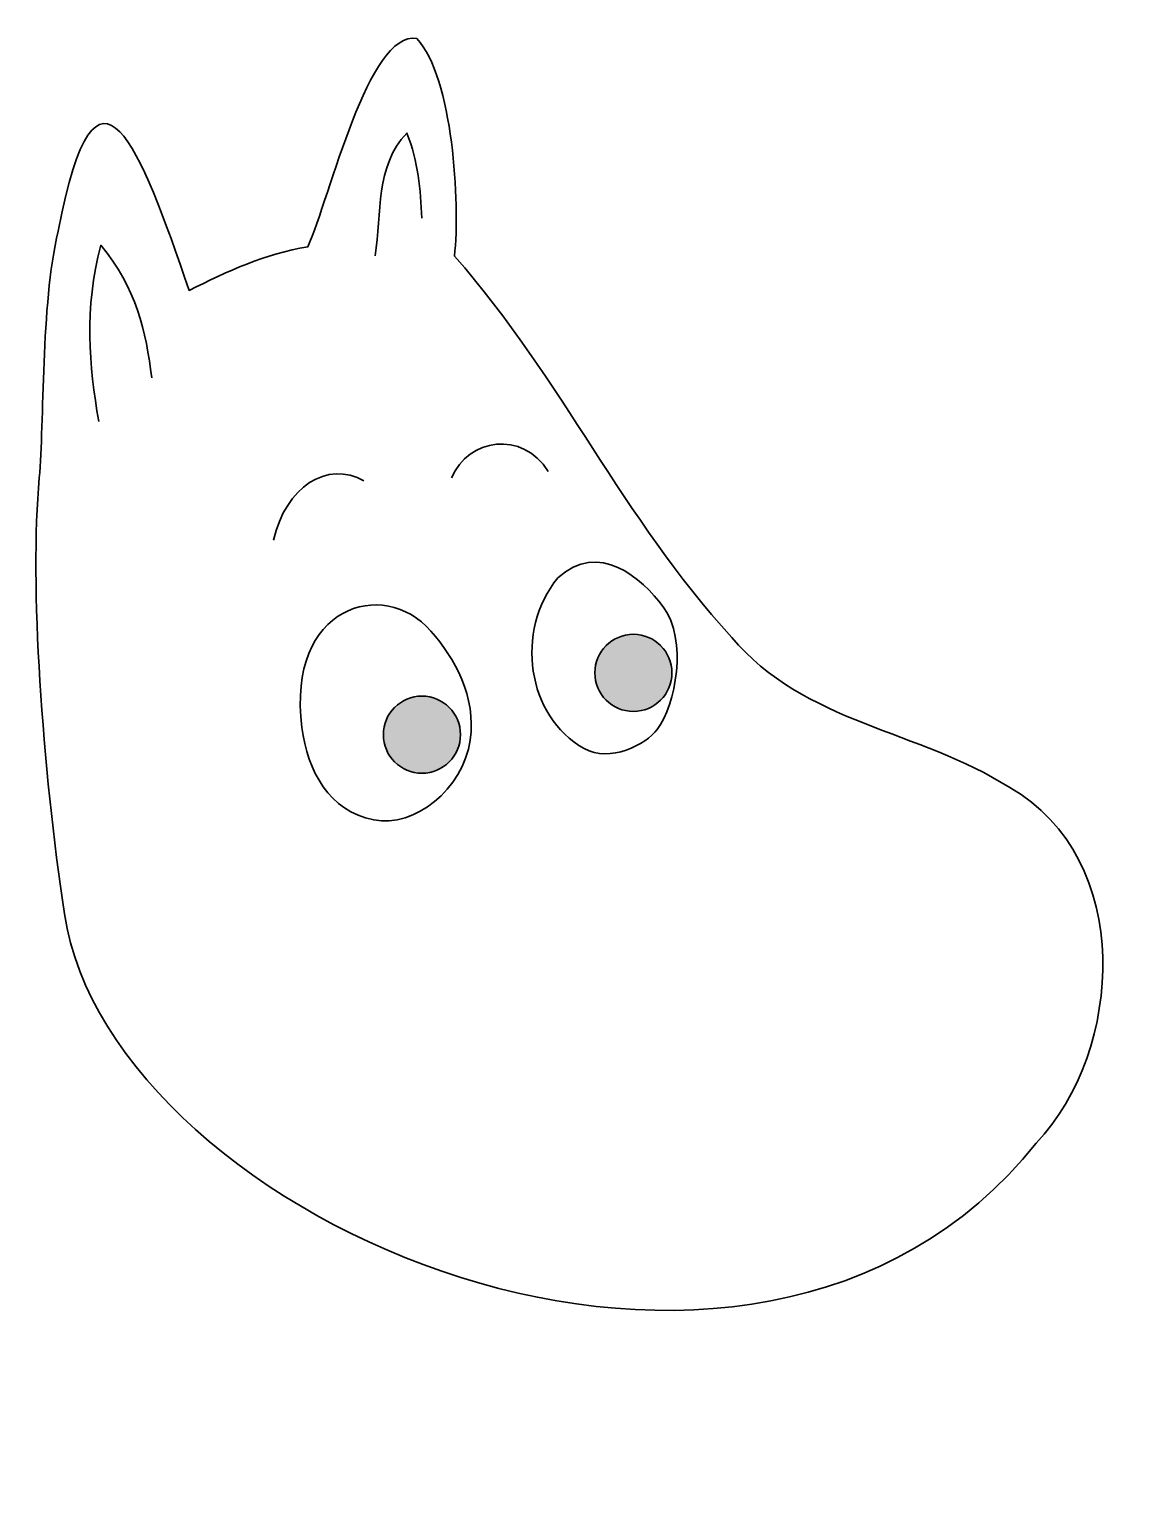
# Model space of a CAD drawing. Header units: inches. Extents: x 1.54 to 2.72, y -2.38 to -0.81.
import ezdxf

# ---------------------------------------------------------------- set-up
doc = ezdxf.new("R2010")
doc.units = ezdxf.units.IN
doc.header["$MEASUREMENT"] = 0
doc.layers.add('Layer 1', color=7, linetype='Continuous')

msp = doc.modelspace()

# ---------------------------------------------------------------- hatches: boundary and pattern name
at = {"layer": 'Layer 1', "true_color": 0xed1c24}
h = msp.add_hatch(color=240, dxfattribs=at)
h.dxf.hatch_style = 2
edge = h.paths.add_edge_path()
edge.add_spline(control_points=[(2.2288, -1.4992), (2.2288, -1.5219), (2.2105, -1.5403), (2.1878, -1.5403), (2.1651, -1.5403), (2.1467, -1.5219), (2.1467, -1.4992), (2.1467, -1.4766), (2.1651, -1.4582), (2.1878, -1.4582), (2.2105, -1.4582), (2.2288, -1.4766), (2.2288, -1.4992)], knot_values=[0, 0, 0, 0, 1, 1, 1, 2, 2, 2, 3, 3, 3, 4, 4, 4, 4], degree=3, periodic=1)
h = msp.add_hatch(color=240, dxfattribs=at)
h.dxf.hatch_style = 2
edge = h.paths.add_edge_path()
edge.add_spline(control_points=[(2.0036, -1.565), (2.0036, -1.5877), (1.9852, -1.6061), (1.9625, -1.6061), (1.9398, -1.6061), (1.9214, -1.5877), (1.9214, -1.565), (1.9214, -1.5424), (1.9398, -1.524), (1.9625, -1.524), (1.9852, -1.524), (2.0036, -1.5424), (2.0036, -1.565)], knot_values=[0, 0, 0, 0, 1, 1, 1, 2, 2, 2, 3, 3, 3, 4, 4, 4, 4], degree=3, periodic=1)

# ---------------------------------------------------------------- linework, layer by layer
at = {"layer": 'Layer 1', "color": 7, "lineweight": 35, "true_color": 0xffffff}
msp.add_open_spline([(1.9972, -1.0554), (2.0033, -0.9994), (1.9956, -0.8648), (1.957, -0.8239), (1.9053, -0.8145), (1.8646, -0.9932), (1.841, -1.0455), (1.7959, -1.0529), (1.755, -1.0717), (1.7146, -1.092), (1.6623, -0.9402), (1.616, -0.8141), (1.5749, -1.0288), (1.5563, -1.1091), (1.5603, -1.2336), (1.5549, -1.2915), (1.5444, -1.4056), (1.5583, -1.5993), (1.5817, -1.756), (1.6306, -2.0832), (2.3134, -2.3796), (2.6169, -2), (2.7103, -1.9014), (2.7217, -1.697), (2.5886, -1.6214), (2.4932, -1.5602), (2.3689, -1.5532), (2.2926, -1.4615), (2.1739, -1.331), (2.115, -1.1908), (1.9972, -1.0554), (1.9972, -1.0554), (1.9972, -1.0554), (1.9972, -1.0554)], degree=3, knots=[0, 0, 0, 0, 1, 1, 1, 2, 2, 2, 3, 3, 3, 4, 4, 4, 5, 5, 5, 6, 6, 6, 7, 7, 7, 8, 8, 8, 9, 9, 9, 10, 10, 10, 11, 11, 11, 11], dxfattribs=at)
at = {"layer": 'Layer 1', "color": 240, "lineweight": 35, "true_color": 0xed1c24}
for points, knots in [([(1.9625, -1.0152), (1.9609, -0.9849), (1.9586, -0.9547), (1.9465, -0.9244), (1.9123, -0.9604), (1.9199, -1.0094), (1.9126, -1.0551)], [0, 0, 0, 0, 1, 1, 1, 2, 2, 2, 2]), ([(1.6747, -1.1851), (1.6686, -1.1361), (1.6582, -1.0889), (1.6204, -1.0439), (1.6025, -1.1116), (1.6081, -1.1716), (1.6182, -1.2316)], [0, 0, 0, 0, 1, 1, 1, 2, 2, 2, 2]), ([(2.2132, -1.5595), (2.2328, -1.5333), (2.2459, -1.4646), (2.2195, -1.4288), (2.197, -1.3982), (2.1505, -1.358), (2.1073, -1.3981), (2.0611, -1.4548), (2.0744, -1.5457), (2.1352, -1.5799), (2.1627, -1.5953), (2.2011, -1.5756), (2.2132, -1.5595)], [0, 0, 0, 0, 1, 1, 1, 2, 2, 2, 3, 3, 3, 4, 4, 4, 4]), ([(2.0139, -1.5708), (2.0206, -1.5243), (1.9973, -1.4838), (1.9721, -1.4548), (1.9214, -1.3967), (1.8179, -1.4284), (1.8347, -1.5574), (1.8407, -1.6037), (1.8634, -1.6465), (1.9112, -1.6558), (1.9547, -1.6643), (2.0062, -1.6237), (2.0139, -1.5708)], [0, 0, 0, 0, 1, 1, 1, 2, 2, 2, 3, 3, 3, 4, 4, 4, 4]), ([(2.2288, -1.4992), (2.2288, -1.5219), (2.2105, -1.5403), (2.1878, -1.5403), (2.1651, -1.5403), (2.1467, -1.5219), (2.1467, -1.4992), (2.1467, -1.4766), (2.1651, -1.4582), (2.1878, -1.4582), (2.2105, -1.4582), (2.2288, -1.4766), (2.2288, -1.4992)], [0, 0, 0, 0, 1, 1, 1, 2, 2, 2, 3, 3, 3, 4, 4, 4, 4]), ([(2.0036, -1.565), (2.0036, -1.5877), (1.9852, -1.6061), (1.9625, -1.6061), (1.9398, -1.6061), (1.9214, -1.5877), (1.9214, -1.565), (1.9214, -1.5424), (1.9398, -1.524), (1.9625, -1.524), (1.9852, -1.524), (2.0036, -1.5424), (2.0036, -1.565)], [0, 0, 0, 0, 1, 1, 1, 2, 2, 2, 3, 3, 3, 4, 4, 4, 4])]:
    msp.add_open_spline(points, degree=3, knots=knots, dxfattribs=at)
for points in [[(2.097, -1.2848), (2.0694, -1.2407), (2.012, -1.2494), (1.9939, -1.2915)], [(1.9008, -1.2948), (1.8617, -1.2728), (1.8176, -1.3007), (1.8044, -1.358)]]:
    msp.add_open_spline(points, degree=3, dxfattribs=at)

doc.saveas('drawing.dxf')
